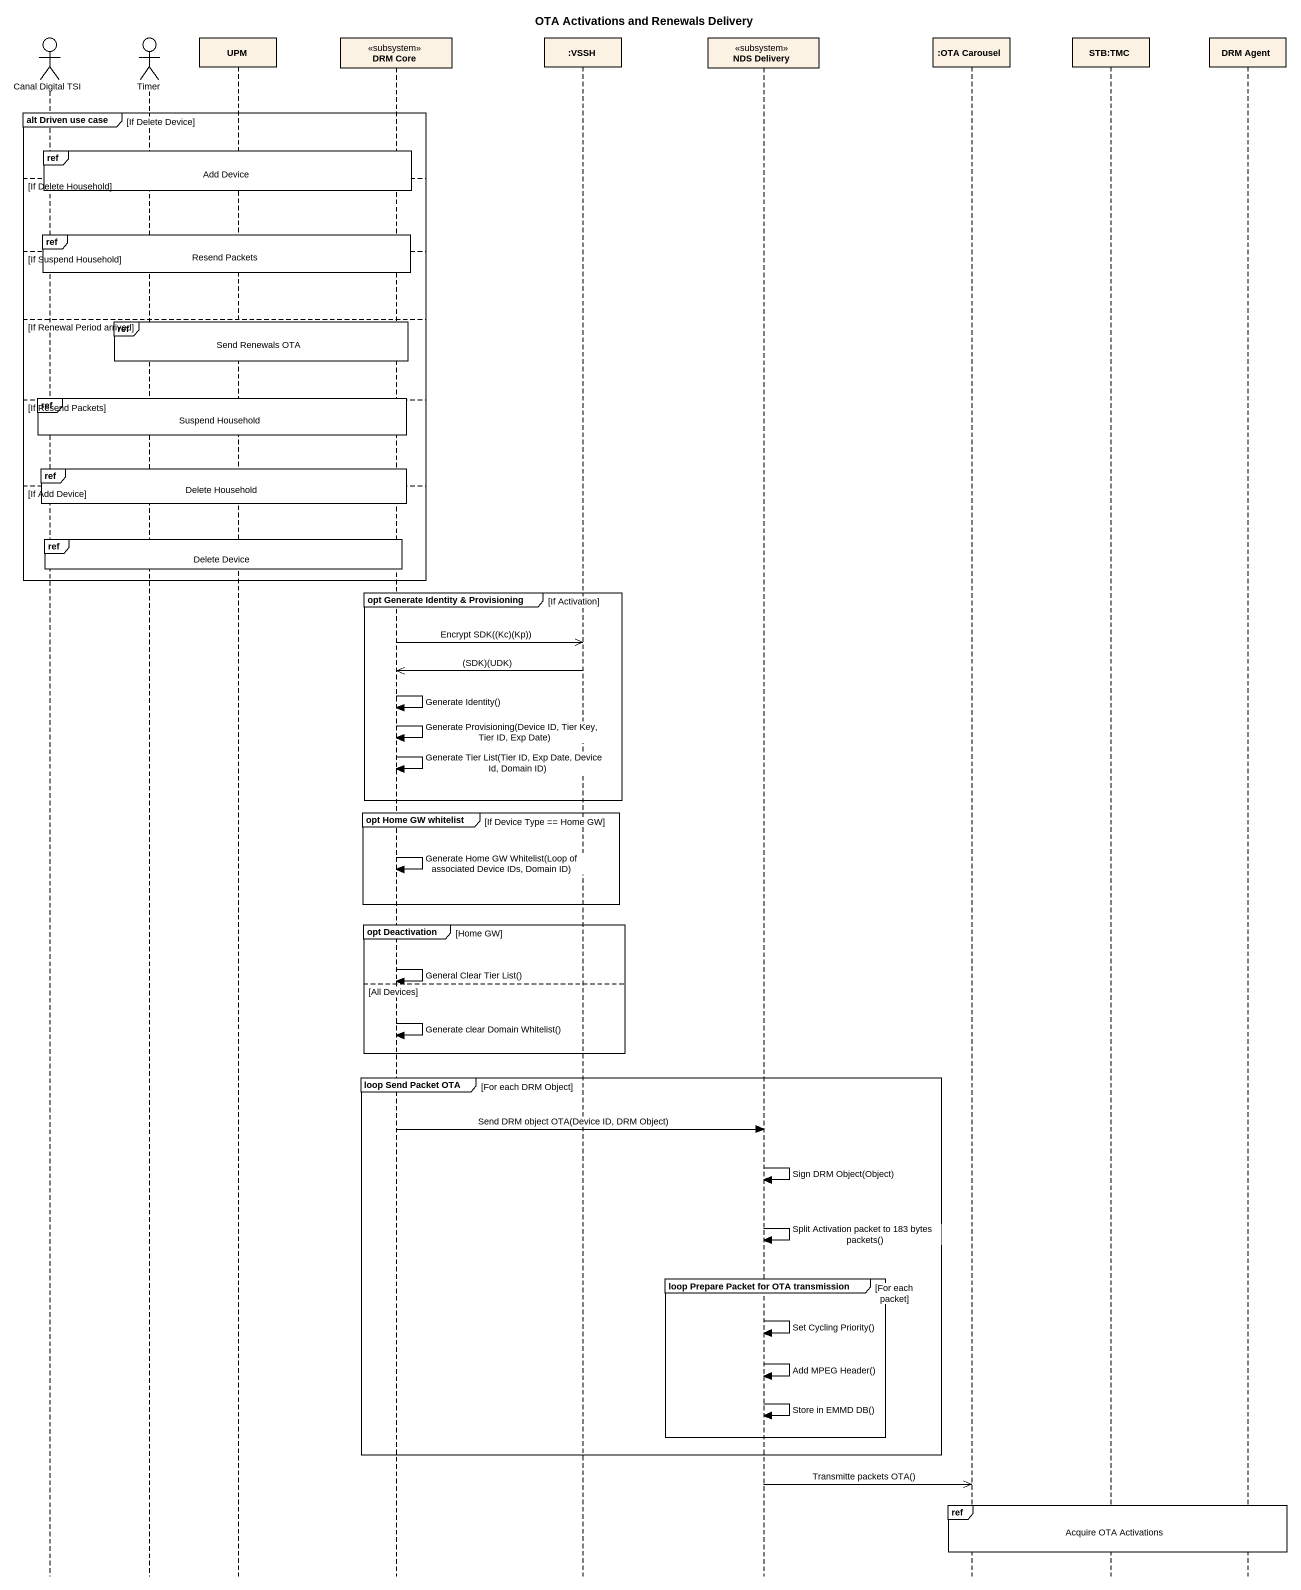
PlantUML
@startuml
title OTA Activations and Renewals Delivery
hide footbox
actor "Canal Digital TSI" as Canal_Digital_TSI
actor Timer
participant UPM
participant "DRM Core" as DRM_Core <<subsystem>>
participant ":VSSH" as VSSH
participant "NDS Delivery" as NDS_Delivery <<subsystem>>
participant ":OTA Carousel" as OTA_Carousel
participant "STB:TMC" as STB_TMC
participant "DRM Agent" as DRM_Agent

group alt Driven use case [If Delete Device]
  ref over Canal_Digital_TSI, Timer, UPM, DRM_Core : Add Device
else If Delete Household
  ref over Canal_Digital_TSI, Timer, UPM, DRM_Core : Resend Packets
else If Suspend Household
else If Renewal Period arrived
  ref over Timer, UPM, DRM_Core : Send Renewals OTA
  ref over Canal_Digital_TSI, Timer, UPM, DRM_Core : Suspend Household
else If Resend Packets
  ref over Canal_Digital_TSI, Timer, UPM, DRM_Core : Delete Household
else If Add Device
  ref over Canal_Digital_TSI, Timer, UPM, DRM_Core : Delete Device
end
group opt Generate Identity & Provisioning [If Activation]
  DRM_Core ->> VSSH : Encrypt SDK((Kc)(Kp))
  VSSH ->> DRM_Core : (SDK)(UDK)
  DRM_Core -> DRM_Core : Generate Identity()
  DRM_Core -> DRM_Core : Generate Provisioning(Device ID, Tier Key, Tier ID, Exp Date)
  DRM_Core -> DRM_Core : Generate Tier List(Tier ID, Exp Date, Device Id, Domain ID)
end
group opt Home GW whitelist [If Device Type == Home GW]
  DRM_Core -> DRM_Core : Generate Home GW Whitelist(Loop of associated Device IDs, Domain ID)
end
group opt Deactivation [Home GW]
  DRM_Core -> DRM_Core : General Clear Tier List()
else All Devices
  DRM_Core -> DRM_Core : Generate clear Domain Whitelist()
end
group loop Send Packet OTA [For each DRM Object]
  DRM_Core -> NDS_Delivery : Send DRM object OTA(Device ID, DRM Object)
  NDS_Delivery -> NDS_Delivery : Sign DRM Object(Object)
  NDS_Delivery -> NDS_Delivery : Split Activation packet to 183 bytes packets()
  group loop Prepare Packet for OTA transmission [For each packet]
    NDS_Delivery -> NDS_Delivery : Set Cycling Priority()
    NDS_Delivery -> NDS_Delivery : Add MPEG Header()
    NDS_Delivery -> NDS_Delivery : Store in EMMD DB()
  end
end
NDS_Delivery ->> OTA_Carousel : Transmitte packets OTA()
ref over OTA_Carousel, STB_TMC, DRM_Agent : Acquire OTA Activations
@enduml
